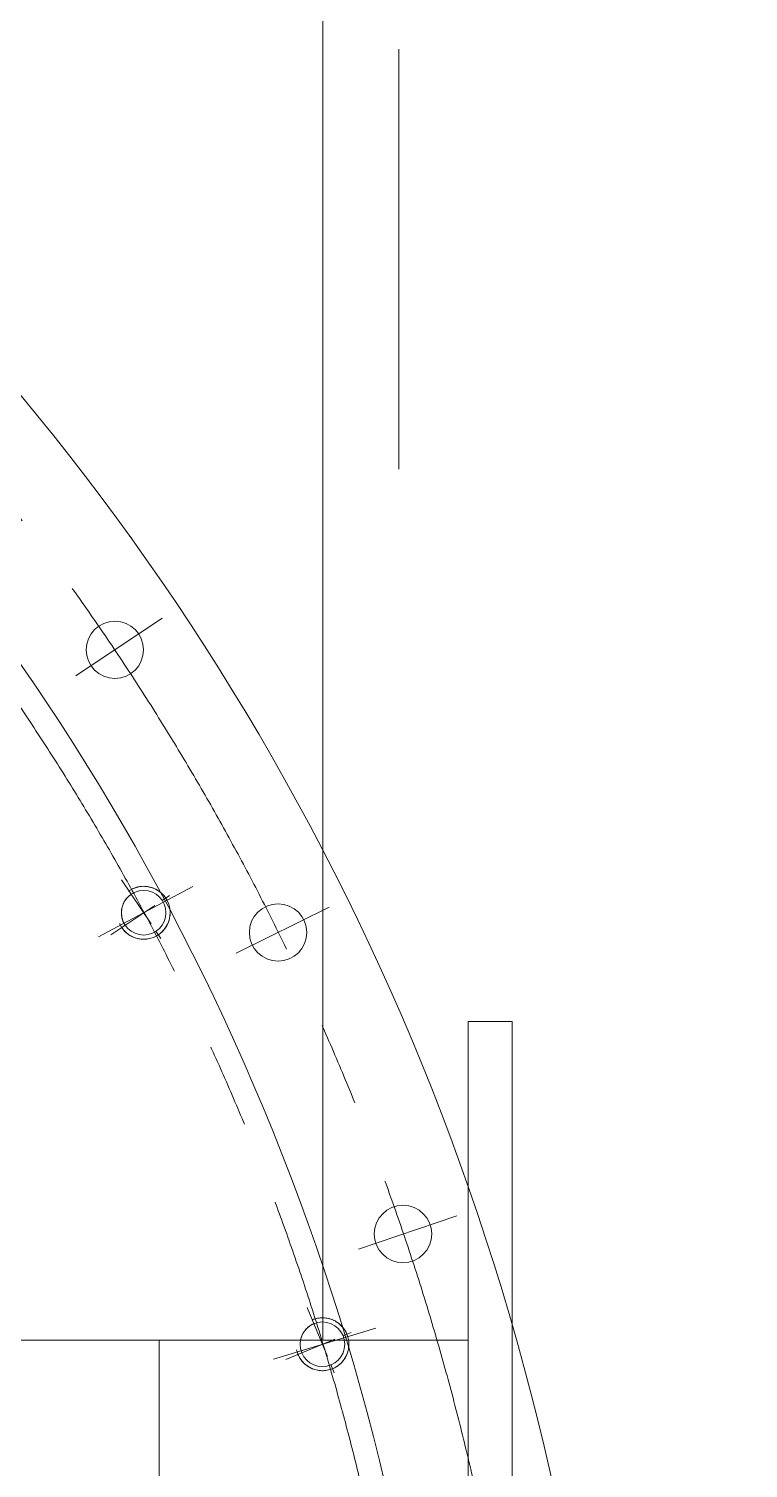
# Model space of a CAD drawing. Header units: millimetres. Extents: x 2 to 671028, y -1 to 511258.
# Drawn here: x 113111 to 117252, y 402688 to 410976 of the extents above; entities that cross this region are included whole.
import ezdxf

# ---------------------------------------------------------------- set-up
doc = ezdxf.new("R2010")
doc.units = ezdxf.units.MM
doc.header["$LTSCALE"] = 25.4
doc.linetypes.add('CENTER', pattern=[50.8, 31.75, -6.35, 6.35, -6.35])
doc.linetypes.add('点画线', pattern=[18, 12, -2, 2, -2])
for name, color, linetype, lineweight in [('CAXA1', 5, 'CENTER', 5), ('中心线层', 5, 'CENTER', 5), ('细实线层', 7, 'Continuous', 5)]:
    doc.layers.add(name, color=color, linetype=linetype, lineweight=lineweight)

msp = doc.modelspace()

# ---------------------------------------------------------------- linework, layer by layer
at = {"color": 7, "lineweight": 5}
for p, q in [((114802.98, 403426.04), (114802.98, 426343.67)), ((113694.5, 406017.21), (113687.75, 406012.95)), ((113687.75, 406012.95), (113687.75, 406012.95)), ((113687.75, 406012.95), (113701.12, 405992.95)), ((113701.46, 406021.11), (113694.5, 406017.21)), ((113708.62, 406024.64), (113701.46, 406021.11)), ((113715.95, 406027.79), (113708.62, 406024.64)), ((113723.44, 406030.55), (113715.95, 406027.79)), ((113731.06, 406032.91), (113723.44, 406030.55)), ((113738.79, 406034.88), (113731.06, 406032.91)), ((113746.61, 406036.43), (113738.79, 406034.88)), ((113754.51, 406037.58), (113746.61, 406036.43)), ((113762.46, 406038.31), (113754.51, 406037.58)), ((113770.43, 406038.62), (113762.46, 406038.31)), ((113778.41, 406038.52), (113770.43, 406038.62)), ((113786.37, 406038), (113778.41, 406038.52)), ((113794.29, 406037.06), (113786.37, 406038)), ((113802.15, 406035.71), (113794.29, 406037.06)), ((113809.94, 406033.95), (113802.15, 406035.71)), ((113817.62, 406031.78), (113809.94, 406033.95)), ((113825.17, 406029.22), (113817.62, 406031.78)), ((113832.58, 406026.26), (113825.17, 406029.22)), ((113839.83, 406022.92), (113832.58, 406026.26)), ((113846.89, 406019.2), (113839.83, 406022.92)), ((113853.75, 406015.12), (113846.89, 406019.2)), ((113860.38, 406010.69), (113853.75, 406015.12)), ((113652.01, 405930.66), (113649.85, 405924.29)), ((113654.5, 405936.9), (113652.01, 405930.66)), ((113657.32, 405943), (113654.5, 405936.9)), ((113660.45, 405948.95), (113657.32, 405943)), ((113663.88, 405954.72), (113660.45, 405948.95)), ((113667.61, 405960.31), (113663.88, 405954.72)), ((113671.63, 405965.69), (113667.61, 405960.31)), ((113675.93, 405970.86), (113671.63, 405965.69)), ((113680.49, 405975.79), (113675.93, 405970.86)), ((113685.3, 405980.48), (113680.49, 405975.79)), ((113690.36, 405984.91), (113685.3, 405980.48)), ((113695.63, 405989.07), (113690.36, 405984.91)), ((113701.12, 405992.95), (113695.63, 405989.07)), ((113701.12, 405992.95), (113701.12, 405992.95)), ((113866.77, 406005.92), (113860.38, 406010.69)), ((113872.91, 406000.82), (113866.77, 406005.92)), ((113878.77, 405995.4), (113872.91, 406000.82)), ((113884.33, 405989.68), (113878.77, 405995.4)), ((113889.59, 405983.69), (113884.33, 405989.68)), ((113894.53, 405977.42), (113889.59, 405983.69)), ((113899.14, 405970.9), (113894.53, 405977.42)), ((113903.4, 405964.16), (113899.14, 405970.9)), ((113907.29, 405957.19), (113903.4, 405964.16)), ((113910.82, 405950.04), (113907.29, 405957.19)), ((113913.97, 405942.71), (113910.82, 405950.04)), ((113916.73, 405935.22), (113913.97, 405942.71)), ((113919.1, 405927.6), (113916.73, 405935.22)), ((113644.18, 405891.27), (113644.09, 405884.56)), ((113644.09, 405884.56), (113644.36, 405877.84)), ((113644.62, 405897.98), (113644.18, 405891.27)), ((113644.36, 405877.84), (113644.97, 405871.15)), ((113645.41, 405904.65), (113644.62, 405897.98)), ((113644.97, 405871.15), (113645.94, 405864.5)), ((113646.55, 405911.27), (113645.41, 405904.65)), ((113645.94, 405864.5), (113647.25, 405857.91)), ((113648.03, 405917.83), (113646.55, 405911.27)), ((113647.25, 405857.91), (113648.9, 405851.4)), ((113649.85, 405924.29), (113648.03, 405917.83)), ((113648.9, 405851.4), (113650.89, 405844.98)), ((113917.97, 405841.04), (113920.13, 405848.72)), ((113921.06, 405919.87), (113919.1, 405927.6)), ((113920.13, 405848.72), (113921.89, 405856.5)), ((113922.62, 405912.04), (113921.06, 405919.87)), ((113921.89, 405856.5), (113923.25, 405864.37)), ((113923.77, 405904.15), (113922.62, 405912.04)), ((113923.25, 405864.37), (113924.18, 405872.29)), ((113924.5, 405896.2), (113923.77, 405904.15)), ((113924.18, 405872.29), (113924.71, 405880.25)), ((113924.81, 405888.23), (113924.5, 405896.2)), ((113924.71, 405880.25), (113924.81, 405888.23)), ((113665.71, 405814.93), (113645.71, 405801.57)), ((113645.71, 405801.57), (113645.71, 405801.57)), ((113645.71, 405801.57), (113650.31, 405795.05)), ((113650.31, 405795.05), (113655.25, 405788.78)), ((113650.89, 405844.98), (113653.22, 405838.68)), ((113653.22, 405838.68), (113655.87, 405832.5)), ((113655.25, 405788.78), (113660.51, 405782.79)), ((113655.87, 405832.5), (113658.84, 405826.48)), ((113658.84, 405826.48), (113662.13, 405820.62)), ((113660.51, 405782.79), (113666.08, 405777.07)), ((113662.13, 405820.62), (113665.71, 405814.93)), ((113665.71, 405814.93), (113665.71, 405814.93)), ((113666.08, 405777.07), (113671.94, 405771.65)), ((113671.94, 405771.65), (113678.07, 405766.55)), ((113678.07, 405766.55), (113684.47, 405761.78)), ((113857.09, 405759.52), (113863.61, 405764.12)), ((113863.61, 405764.12), (113869.87, 405769.06)), ((113869.87, 405769.06), (113875.87, 405774.32)), ((113875.87, 405774.32), (113881.59, 405779.89)), ((113881.59, 405779.89), (113887, 405785.75)), ((113887, 405785.75), (113892.1, 405791.89)), ((113892.1, 405791.89), (113896.88, 405798.28)), ((113896.88, 405798.28), (113901.31, 405804.91)), ((113901.31, 405804.91), (113905.39, 405811.77)), ((113905.39, 405811.77), (113909.11, 405818.83)), ((113909.11, 405818.83), (113912.45, 405826.08)), ((113912.45, 405826.08), (113915.4, 405833.49)), ((113915.4, 405833.49), (113917.97, 405841.04)), ((113684.47, 405761.78), (113691.1, 405757.35)), ((113691.1, 405757.35), (113697.96, 405753.27)), ((113697.96, 405753.27), (113705.02, 405749.55)), ((113705.02, 405749.55), (113712.26, 405746.21)), ((113712.26, 405746.21), (113719.67, 405743.25)), ((113719.67, 405743.25), (113727.23, 405740.69)), ((113727.23, 405740.69), (113734.91, 405738.52)), ((113734.91, 405738.52), (113742.69, 405736.76)), ((113742.69, 405736.76), (113750.55, 405735.41)), ((113750.55, 405735.41), (113758.48, 405734.47)), ((113758.48, 405734.47), (113766.44, 405733.95)), ((113766.44, 405733.95), (113774.42, 405733.85)), ((113774.42, 405733.85), (113782.39, 405734.16)), ((113782.39, 405734.16), (113790.34, 405734.89)), ((113790.34, 405734.89), (113798.23, 405736.04)), ((113798.23, 405736.04), (113806.06, 405737.59)), ((113806.06, 405737.59), (113813.79, 405739.56)), ((113813.79, 405739.56), (113821.41, 405741.92)), ((113821.41, 405741.92), (113828.9, 405744.68)), ((113828.9, 405744.68), (113836.23, 405747.83)), ((113836.23, 405747.83), (113843.38, 405751.36)), ((113843.38, 405751.36), (113850.34, 405755.26)), ((113850.34, 405755.26), (113857.09, 405759.52)), ((113857.09, 405759.52), (113857.09, 405759.52)), ((115639.37, 405259.84), (115639.37, 396324.09)), ((115893.37, 405259.84), (115639.37, 405259.84)), ((115893.37, 405259.84), (115893.37, 396324.09)), ((114750.51, 403545.76), (114743.06, 403542.9)), ((114743.06, 403542.9), (114743.06, 403542.9)), ((114743.06, 403542.9), (114752.27, 403520.67)), ((114758.1, 403548.23), (114750.51, 403545.76)), ((114765.81, 403550.29), (114758.1, 403548.23)), ((114773.61, 403551.95), (114765.81, 403550.29)), ((114781.49, 403553.2), (114773.61, 403551.95)), ((114789.43, 403554.03), (114781.49, 403553.2)), ((114797.39, 403554.45), (114789.43, 403554.03)), ((114805.37, 403554.45), (114797.39, 403554.45)), ((114813.34, 403554.03), (114805.37, 403554.45)), ((114821.28, 403553.2), (114813.34, 403554.03)), ((114829.16, 403551.95), (114821.28, 403553.2)), ((114836.96, 403550.29), (114829.16, 403551.95)), ((114844.67, 403548.23), (114836.96, 403550.29)), ((114852.26, 403545.76), (114844.67, 403548.23)), ((114859.71, 403542.9), (114852.26, 403545.76)), ((114866.99, 403539.66), (114859.71, 403542.9)), ((114874.1, 403536.03), (114866.99, 403539.66)), ((114881.01, 403532.04), (114874.1, 403536.03)), ((114887.7, 403527.7), (114881.01, 403532.04)), ((114894.16, 403523.01), (114887.7, 403527.7)), ((114680.4, 403444.94), (114678.33, 403438.55)), ((114682.81, 403451.22), (114680.4, 403444.94)), ((114685.55, 403457.35), (114682.81, 403451.22)), ((114688.6, 403463.34), (114685.55, 403457.35)), ((114691.96, 403469.16), (114688.6, 403463.34)), ((114695.62, 403474.79), (114691.96, 403469.16)), ((114699.56, 403480.23), (114695.62, 403474.79)), ((114703.79, 403485.45), (114699.56, 403480.23)), ((114708.29, 403490.45), (114703.79, 403485.45)), ((114713.04, 403495.2), (114708.29, 403490.45)), ((114718.03, 403499.69), (114713.04, 403495.2)), ((114723.26, 403503.92), (114718.03, 403499.69)), ((114728.69, 403507.87), (114723.26, 403503.92)), ((114734.33, 403511.53), (114728.69, 403507.87)), ((114740.15, 403514.89), (114734.33, 403511.53)), ((114746.13, 403517.94), (114740.15, 403514.89)), ((114752.27, 403520.67), (114746.13, 403517.94)), ((114752.27, 403520.67), (114752.27, 403520.67)), ((114900.36, 403517.99), (114894.16, 403523.01)), ((114906.29, 403512.65), (114900.36, 403517.99)), ((114911.93, 403507.01), (114906.29, 403512.65)), ((114917.27, 403501.08), (114911.93, 403507.01)), ((114922.29, 403494.88), (114917.27, 403501.08)), ((114926.98, 403488.42), (114922.29, 403494.88)), ((114931.33, 403481.73), (114926.98, 403488.42)), ((114935.32, 403474.82), (114931.33, 403481.73)), ((114938.94, 403467.71), (114935.32, 403474.82)), ((114942.18, 403460.42), (114938.94, 403467.71)), ((114945.04, 403452.97), (114942.18, 403460.42)), ((114947.51, 403445.39), (114945.04, 403452.97)), ((114949.57, 403437.68), (114947.51, 403445.39)), ((114802.98, 403426.04), (88535.76, 403426.04)), ((113861.37, 403426.04), (113861.37, 382909.67)), ((114673.44, 403412.17), (114673.09, 403405.46)), ((114673.09, 403405.46), (114673.09, 403398.74)), ((114673.09, 403398.74), (114673.44, 403392.03)), ((114674.14, 403418.85), (114673.44, 403412.17)), ((114673.44, 403392.03), (114674.14, 403385.35)), ((114675.19, 403425.49), (114674.14, 403418.85)), ((114674.14, 403385.35), (114675.19, 403378.71)), ((114676.59, 403432.06), (114675.19, 403425.49)), ((114675.19, 403378.71), (114676.59, 403372.14)), ((114678.33, 403438.55), (114676.59, 403432.06)), ((114676.59, 403372.14), (114678.33, 403365.65)), ((114678.33, 403365.65), (114680.4, 403359.26)), ((114802.98, 403426.04), (115639.37, 403426.04)), ((114947.51, 403358.82), (114949.57, 403366.52)), ((114951.23, 403429.87), (114949.57, 403437.68)), ((114949.57, 403366.52), (114951.23, 403374.33)), ((114952.48, 403421.99), (114951.23, 403429.87)), ((114951.23, 403374.33), (114952.48, 403382.21)), ((114953.31, 403414.06), (114952.48, 403421.99)), ((114952.48, 403382.21), (114953.31, 403390.14)), ((114953.73, 403406.09), (114953.31, 403414.06)), ((114953.31, 403390.14), (114953.73, 403398.11)), ((114953.73, 403398.11), (114953.73, 403406.09)), ((114682.81, 403352.99), (114660.58, 403343.78)), ((114660.58, 403343.78), (114660.58, 403343.78)), ((114660.58, 403343.78), (114663.83, 403336.49)), ((114663.83, 403336.49), (114667.45, 403329.38)), ((114667.45, 403329.38), (114671.44, 403322.47)), ((114671.44, 403322.47), (114675.79, 403315.78)), ((114675.79, 403315.78), (114680.48, 403309.33)), ((114680.4, 403359.26), (114682.81, 403352.99)), ((114680.48, 403309.33), (114685.5, 403303.13)), ((114682.81, 403352.99), (114682.81, 403352.99)), ((114685.5, 403303.13), (114690.84, 403297.2)), ((114690.84, 403297.2), (114696.48, 403291.55)), ((114696.48, 403291.55), (114702.41, 403286.22)), ((114702.41, 403286.22), (114708.61, 403281.19)), ((114708.61, 403281.19), (114715.06, 403276.51)), ((114887.7, 403276.51), (114894.16, 403281.19)), ((114894.16, 403281.19), (114900.36, 403286.22)), ((114900.36, 403286.22), (114906.29, 403291.55)), ((114906.29, 403291.55), (114911.93, 403297.2)), ((114911.93, 403297.2), (114917.27, 403303.13)), ((114917.27, 403303.13), (114922.29, 403309.33)), ((114922.29, 403309.33), (114926.98, 403315.78)), ((114926.98, 403315.78), (114931.33, 403322.47)), ((114931.33, 403322.47), (114935.32, 403329.38)), ((114935.32, 403329.38), (114938.94, 403336.49)), ((114938.94, 403336.49), (114942.18, 403343.78)), ((114942.18, 403343.78), (114945.04, 403351.23)), ((114945.04, 403351.23), (114947.51, 403358.82)), ((114715.06, 403276.51), (114721.76, 403272.16)), ((114721.76, 403272.16), (114728.67, 403268.17)), ((114728.67, 403268.17), (114735.77, 403264.55)), ((114735.77, 403264.55), (114743.06, 403261.3)), ((114743.06, 403261.3), (114750.51, 403258.44)), ((114750.51, 403258.44), (114758.1, 403255.98)), ((114758.1, 403255.98), (114765.81, 403253.91)), ((114765.81, 403253.91), (114773.61, 403252.25)), ((114773.61, 403252.25), (114781.49, 403251.01)), ((114781.49, 403251.01), (114789.43, 403250.17)), ((114789.43, 403250.17), (114797.39, 403249.75)), ((114797.39, 403249.75), (114805.37, 403249.75)), ((114805.37, 403249.75), (114813.34, 403250.17)), ((114813.34, 403250.17), (114821.28, 403251.01)), ((114821.28, 403251.01), (114829.16, 403252.25)), ((114829.16, 403252.25), (114836.96, 403253.91)), ((114836.96, 403253.91), (114844.67, 403255.98)), ((114844.67, 403255.98), (114852.26, 403258.44)), ((114852.26, 403258.44), (114859.71, 403261.3)), ((114859.71, 403261.3), (114866.99, 403264.55)), ((114859.71, 403261.3), (114859.71, 403261.3)), ((114866.99, 403264.55), (114874.1, 403268.17)), ((114874.1, 403268.17), (114881.01, 403272.16)), ((114881.01, 403272.16), (114887.7, 403276.51))]:
    msp.add_line(p, q, dxfattribs=at)
for centre, radius in [((113606.61, 407400.28), 165.1), ((113772.42, 405886.24), 128.34), ((114545.99, 405773), 165.1), ((115264.93, 404037.02), 165.1), ((114801.38, 403402.1), 128.34)]:
    msp.add_circle(centre, radius, dxfattribs=at)
for centre, radius, start, end in [((101675.99, 399420.56), 14795.5, 301.355793, 238.585014), ((101662.52, 399420.56), 13868.4, 303.508424, 236.55604)]:
    msp.add_arc(centre, radius, start, end, dxfattribs=at)
msp.add_open_spline([(112198.54, 409943.18), (111307.25, 410897.4), (109271.06, 412607.28), (105648.39, 414323.43), (101648.95, 415013.23), (97577.24, 414596.34), (93714.41, 413143.87), (90329.11, 410718.76), (87667.7, 407468.21), (85926.41, 403609.88), (85198.88, 399395.79), (85693.17, 395116.68), (87239.87, 391073.05), (89811.1, 387548.46), (93226.13, 384790.06), (97266.86, 383002.31), (101660.41, 382303.54), (106112, 382788.56), (110316.2, 384409.21), (113975.45, 387087.71), (116841.92, 390638.1), (118700.96, 394836.93), (119165.43, 397877.96), (119207.73, 399400.36)], degree=3, knots=[0, 0, 0, 0, 6187.6660257, 12450.3554582, 18783.7763803, 25175.5539804, 31622.0656792, 38124.7135948, 44683.2378582, 51298.5509218, 57973.8707278, 64697.0192939, 71462.7486572, 78273.5017955, 85129.2788968, 92030.0801453, 98977.2858434, 105969.7011519, 113006.6229991, 120087.9511857, 127214.4959448, 134386.4928487, 141603.6632662, 141603.6632662, 141603.6632662, 141603.6632662], dxfattribs=at)
at = {"layer": 'CAXA1', "linetype": 'CENTER', "lineweight": 5, "ltscale": 3}
for p, q in [((115241.47, 408439.99), (115241.47, 478133.11)), ((113382.53, 407250.55), (113878.61, 407582.02)), ((113512.31, 405747.2), (114054.89, 406037.22)), ((114304.28, 405653.8), (114839.38, 405917.68)), ((115009.73, 403950.39), (115574.7, 404142.17)), ((114519.14, 403316.48), (115107.88, 403495.08))]:
    msp.add_line(p, q, dxfattribs=at)
for radius in [14351, 13716]:
    msp.add_circle((101675.99, 399420.56), radius, dxfattribs=at)
at = {"layer": '中心线层', "color": 7, "linetype": '点画线', "lineweight": 5}
for p, q in [((113582.35, 405759.23), (113962.5, 406013.24)), ((113645.42, 406076.31), (113899.43, 405696.16)), ((114713.9, 403613.3), (114888.87, 403190.9)), ((114590.19, 403314.62), (115012.58, 403489.58))]:
    msp.add_line(p, q, dxfattribs=at)
at = {"layer": '细实线层', "color": 7, "lineweight": 5}
for centre, start, end in [((113772.42, 405886.24), 203.75, 123.75), ((114801.38, 403402.1), 192.5, 112.5)]:
    msp.add_arc(centre, 152.4, start, end, dxfattribs=at)

doc.saveas('drawing.dxf')
